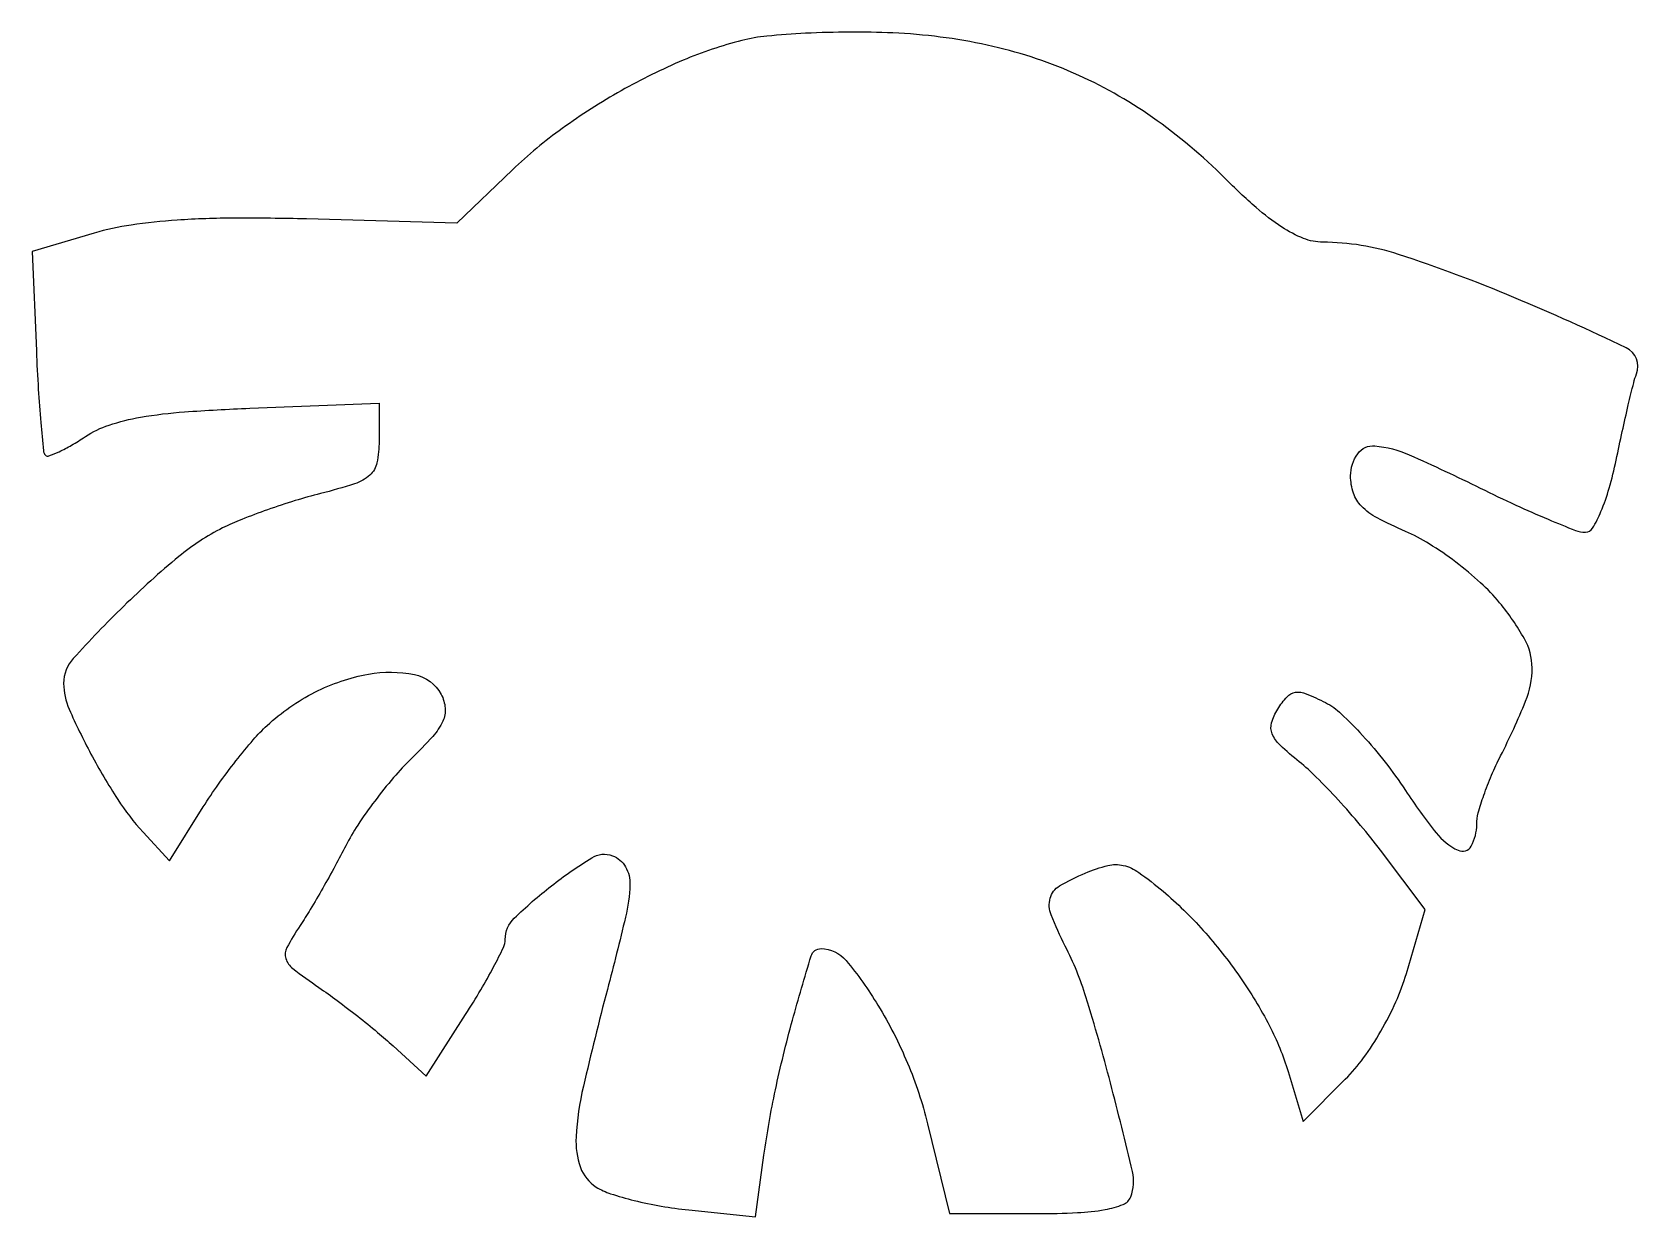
# Model space of a CAD drawing. Extents: x 0 to 128, y 0 to 94.
import ezdxf

# ---------------------------------------------------------------- set-up
doc = ezdxf.new("R2010")
doc.units = 0

msp = doc.modelspace()

# ---------------------------------------------------------------- linework, layer by layer
msp.add_lwpolyline([(56.745923, 92.978012, 0.038662), (52.097802, 91.41312, 0.0279), (47.189016, 88.994358, 0.027643), (42.518671, 86.008179, 0.035064), (38.58472, 82.73313), (34.169533, 78.5), (22.254882, 78.829863, 0.007929), (16.536709, 78.897458, 0.015652), (11.998279, 78.737012, 0.019593), (8.349269, 78.349426, 0.035571), (5.420115, 77.706353), (0.5, 76.25298), (0.834624, 68.37649, 0.004354), (0.990652, 65.329784, 0.006727), (1.183801, 62.700491, 0.002631), (1.390618, 60.459885, 0.173309), (1.553416, 60.114542, 0.293284), (1.838071, 60.05193, 0.019826), (2.641714, 60.385759, 0.023427), (3.625083, 60.897961, 0.014985), (4.718792, 61.579117, -0.067238), (6.60356, 62.495863, -0.036902), (9.098052, 63.118648, -0.024879), (12.581048, 63.54267, -0.008126), (17.75, 63.827994), (28, 64.226839), (28, 61.232134, -0.049951), (27.827562, 59.510355, -0.161569), (27.263958, 58.526012, -0.105878), (26.0642, 57.839949, -0.015453), (23.348942, 57.06628, 0.013145), (21.341496, 56.504292, 0.009751), (19.153818, 55.782343, 0.00987), (17.114389, 55.01936, 0.021845), (15.598942, 54.340023, 0.056632), (12.126244, 52.073527, 0.02068), (7.756425, 48.141289, 0.014708), (3.765824, 44.003484, 0.186591), (3, 42.022783, 0.104662), (3.432571, 39.978912, 0.018337), (5.16639, 36.42418, 0.02099), (7.283732, 32.830613, 0.04232), (9.295665, 30.232936), (11.380689, 27.965872), (14.065426, 32.232936, -0.014366), (15.267266, 34.026651, -0.011524), (16.659154, 35.88792, -0.011692), (18.026817, 37.549983, -0.028877), (19.125082, 38.683388, -0.067615), (22.915693, 41.323584, -0.074208), (27.157067, 42.753694, -0.093452), (30.801729, 42.719802, -0.224601), (32.918856, 41.15162, -0.104189), (33.236036, 40.06404, -0.128101), (33.048715, 39.026821, -0.07456), (32.25128, 37.815844, -0.017462), (30.562458, 36.060537, 0.023433), (29.146026, 34.552732, 0.015406), (27.654949, 32.695571, 0.015512), (26.312661, 30.793999, 0.028659), (25.362659, 29.158917, -0.007423), (24.523841, 27.562866, -0.005205), (23.534015, 25.789718, -0.005252), (22.550316, 24.111024, -0.010919), (21.74123, 22.827358, 0.022467), (20.696497, 21.081739, 0.200117), (20.609553, 20.209603, 0.157166), (21.157598, 19.42117, 0.012588), (23.23699, 17.916474, -0.010131), (24.676322, 16.885677, -0.006475), (26.3085, 15.632734, -0.006505), (27.876882, 14.362731, -0.012051), (29.111095, 13.285104), (31.72219, 10.891976), (34.861095, 15.783535, 0.009104), (36.063317, 17.734287, 0.012173), (37.077947, 19.549239, 0.009431), (37.852963, 21.088089, 0.112392), (38, 21.733955, -0.202816), (38.70591, 23.402641, -0.027026), (41.654103, 25.969431, -0.026107), (44.84973, 28.203443, -0.235282), (46.49934, 28.36188, -0.171613), (47.533305, 27.479748, -0.141688), (47.883962, 26.065569, -0.049149), (47.52984, 23.490573, -0.005532), (46.091574, 17.761158, 0.007024), (44.191322, 10.094575, 0.043278), (43.614816, 6.073906, 0.099145), (43.958643, 3.664248, 0.169901), (45.214874, 2.097882, 0.061424), (46.343307, 1.572754, 0.017528), (48.204325, 1.042028, 0.017367), (50.364666, 0.586032, 0.017613), (52.541347, 0.283577), (57.838002, -0.263086), (58.505497, 4.618457, -0.018593), (59.41133, 9.799808, -0.01478), (60.760302, 15.316591, -0.006518), (62.23997, 20.415984, -0.3301), (63.028183, 21, -0.223531), (65.005837, 20.069368, -0.036176), (67.538833, 16.512393, -0.037141), (69.884413, 11.920391, -0.039439), (71.470122, 7.121918), (73.215439, 0), (80.139104, 0, 0.011225), (83.348257, 0.072053, 0.03313), (85.539589, 0.316591, 0.049173), (86.966055, 0.720048, 0.210657), (87.574202, 1.332772, 0.150433), (87.709291, 3.322766, 0.006188), (85.96444, 10.354621, 0.010991), (84.023305, 17.167179, 0.043434), (82.382527, 21.20034, -0.023809), (81.260626, 23.675414, -0.162992), (81.188295, 24.993373, -0.193869), (81.927986, 25.963763, -0.035967), (83.974176, 26.989303, -0.035696), (85.761176, 27.584151, -0.120791), (86.981966, 27.595822, -0.098241), (88.209049, 27.037936, -0.019238), (90.132758, 25.541745, -0.035858), (93.31796, 22.44578, -0.03038), (96.223397, 18.757129, -0.03121), (98.564018, 14.887886, -0.047671), (100.041234, 11.256709), (101.228224, 7.294891), (104.573087, 10.639754, 0.039001), (106.021444, 12.33358, 0.026539), (107.403977, 14.4604, 0.026114), (108.582738, 16.774493, 0.032571), (109.418322, 19.036915), (110.918693, 24.089212), (107.364507, 28.794606, 0.013223), (105.79271, 30.764937, 0.010733), (104.008231, 32.794337, 0.010884), (102.281805, 34.594472, 0.027519), (100.929872, 35.803138, -0.020172), (99.407657, 37.124339, -0.107077), (98.78648, 38.027853, -0.168055), (98.7379, 38.89512, -0.070418), (99.218661, 39.978523, -0.044655), (99.965114, 40.965551, -0.176225), (100.62823, 41.315154, -0.132747), (101.477562, 41.206154, -0.021418), (103.004306, 40.497773, -0.069478), (104.256498, 39.611396, -0.019347), (105.946266, 37.894353, -0.019132), (107.727272, 35.781767, -0.019016), (109.345383, 33.535019, 0.020561), (111.784688, 30.170011, 0.115198), (113.512339, 28.792675, 0.395699), (114.553766, 29.126181, 0.127507), (115, 30.847575, -0.06642), (115.120862, 31.753387, -0.017335), (115.555482, 33.158609, -0.017304), (116.167166, 34.739288, -0.016913), (116.891002, 36.286206, 0.020748), (118.871381, 40.604449, 0.099057), (119.383924, 43.254818, 0.127391), (118.772468, 45.554648, 0.044053), (116.812887, 48.410833, 0.035786), (115.299518, 50.00018, 0.022566), (113.327781, 51.638213, 0.022631), (111.232204, 53.080621, 0.038175), (109.342119, 54.067676, -0.020512), (107.108967, 55.135351, -0.076312), (105.861642, 56.06273, -0.114534), (105.221618, 57.104139, -0.080924), (105, 58.464463, -0.155788), (105.562453, 60.22584, -0.267682), (106.92219, 60.848643, -0.081346), (109.648738, 60.135216, -0.009873), (115.275442, 57.5, 0.006405), (118.087068, 56.159352, 0.008735), (120.657002, 55.028125, 0.006144), (122.825843, 54.149519, 0.093423), (123.619084, 54, 0.26643), (124.179466, 54.321421, 0.032059), (124.843622, 55.644678, 0.030566), (125.493955, 57.483347, 0.018542), (126.046571, 59.724331, -0.002997), (126.532651, 61.997231, -0.003793), (127.010413, 64.091732, -0.003006), (127.434671, 65.841574, -0.030642), (127.658963, 66.553656, 0.390642), (126.839224, 68.615476, 0.012535), (117.940806, 72.615796, 0.02046), (108.791273, 76.023185, 0.078053), (102.797619, 76.989176, -0.094785), (101.270272, 77.287688, -0.049176), (99.540518, 78.188855, -0.036092), (97.512249, 79.733042, -0.015634), (95.038371, 82.056867, 0.043473), (89.289924, 86.884066, 0.049837), (83.039754, 90.396782, 0.049698), (76.202645, 92.610433, 0.042824), (68.709552, 93.576417, 0.011899), (65.291134, 93.640746, 0.011249), (61.808796, 93.54503, 0.01128), (58.731082, 93.321396, 0.038112)], format="xyb", close=True)

doc.saveas('drawing.dxf')
